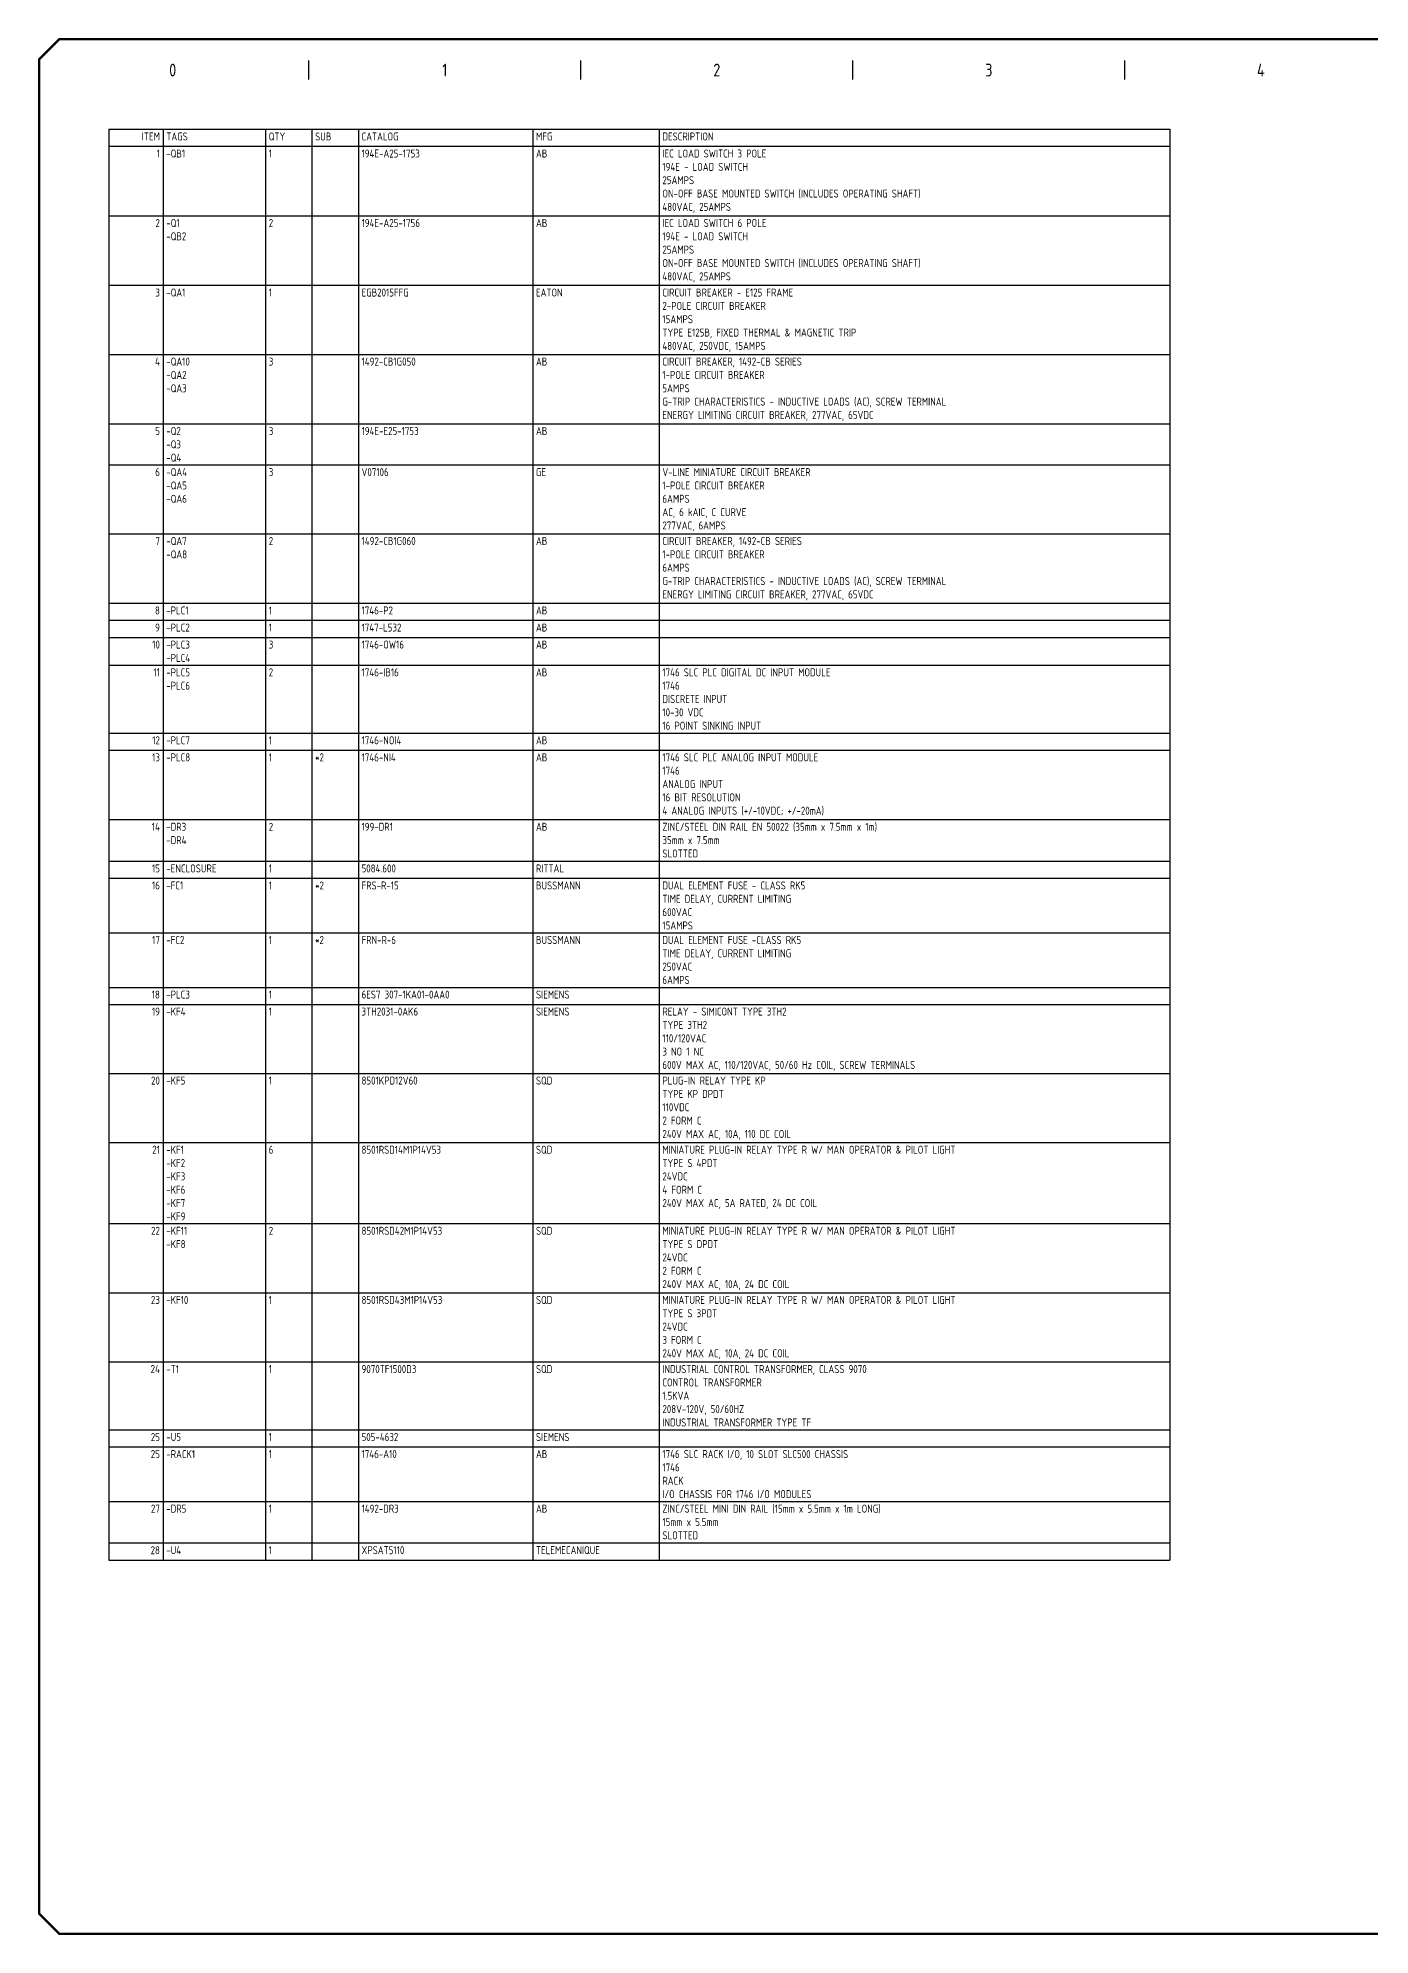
# Model space of a CAD drawing. Header units: inches. Extents: x 2 to 3359, y 2 to 2372.
# Drawn here: x 2 to 1666, y 2 to 2372 of the extents above; entities that cross this region are included whole.
import ezdxf
from ezdxf.enums import TextEntityAlignment as Align

# ---------------------------------------------------------------- set-up
doc = ezdxf.new("R2010")
doc.units = ezdxf.units.IN
doc.header["$LTSCALE"] = 10
doc.header["$MEASUREMENT"] = 0
for name, color, linetype in [('MISC', 7, 'Continuous'), ('SYMS', 7, 'Continuous'), ('TITLE', 7, 'Continuous')]:
    doc.layers.add(name, color=color, linetype=linetype)
doc.styles.add('ITALIC', font='ITALIC')
doc.styles.add('SIMPLEX', font='simplex')
doc.styles.add('WD_IEC', font='isocp2.shx', dxfattribs={"width": 0.9, "height": 4})

# ---------------------------------------------------------------- blocks, each defined once
blk = doc.blocks.new('acade_title')
at = {"layer": 'SYMS'}
for p, q in [((85, 580), (85, 586)), ((170, 580), (170, 586)), ((255, 580), (255, 586)), ((340, 580), (340, 586))]:
    blk.add_line(p, q, dxfattribs=at)
at = {"layer": 'TITLE', "const_width": 0.784}
blk.add_lwpolyline([(765.79, 7.07), (765.79, 586.36), (759.5, 592.64), (7.07, 592.64), (0.79, 586.36), (0.79, 7.07), (7.07, 0.79), (759.5, 0.79)], close=True, dxfattribs=at)
at = {"layer": 'SYMS', "style": 'WD_IEC', "width": 0.9}
for s, p in [('0', (42.5, 581)), ('1', (127.5, 581)), ('2', (212.5, 581)), ('3', (297.5, 581)), ('4', (382.5, 581))]:
    blk.add_text(s, height=4, dxfattribs=at).set_placement(p, align=Align.CENTER)
at = {"layer": 'TITLE', "color": 1, "style": 'ITALIC'}
for tag, height, p in [('TITLE#1', 3, (806.47, 85.58)), ('TITLE#2', 3, (806.47, 80.5)), ('TITLE#3', 3, (806.47, 75.41)), ('TITLE#4', 3, (806.47, 70.33)), ('DWG#', 4, (806.47, 20.76))]:
    blk.add_attdef(tag, text='', height=height, dxfattribs=at).set_placement(p, align=Align.CENTER)
at = {"layer": 'TITLE', "color": 1, "style": 'SIMPLEX'}
blk.add_attdef('CAD#', (772.63, 49.19), '', height=2.5, rotation=90, dxfattribs=at)
at = {"layer": 'TITLE', "color": 1}
for tag, p, height, style in [('ENGINEER', (783.37, 49.19), 2.5, 'ITALIC'), ('CHKDBY', (813.2, 49.2), 2.5, 'ITALIC'), ('JOB#', (789.06, 41.3), 2.5, 'SIMPLEX'), ('DRAWNBY', (814.95, 41.3), 2.5, 'ITALIC'), ('SCALE', (786.29, 33.76), 2.5, 'SIMPLEX'), ('DATE', (812.8, 33.76), 2.5, 'SIMPLEX'), ('SHTS', (815.9, 6.29), 4, 'ITALIC')]:
    blk.add_attdef(tag, p, '', height=height, dxfattribs=dict(at, style=style))
at = {"layer": 'TITLE', "color": 1, "style": 'ITALIC'}
blk.add_attdef('SH#', text='', height=4, dxfattribs=at).set_placement((799.54, 6.29), align=Align.RIGHT)
at = {"layer": 'TITLE', "color": 7, "flags": 9}
blk.add_attdef('WD_TB', (782.91, 0.79), '', height=3.14, dxfattribs=at)
blk = doc.blocks.new('*T33')
at = {"layer": 'MISC', "color": 0, "linetype": 'ByBlock', "lineweight": -2, "transparency": 16777216}
for p, q in [((0, 0), (1326, 0)), ((0, 0), (0, -1787.9)), ((68, 0), (68, -1787.9)), ((196, 0), (196, -1787.9)), ((254, 0), (254, -1787.9)), ((312, 0), (312, -1787.9)), ((530, 0), (530, -1787.9)), ((688, 0), (688, -1787.9)), ((1326, 0), (1326, -1787.9)), ((0, -21.3), (1326, -21.3)), ((0, -108.1), (1326, -108.1)), ((0, -195), (1326, -195)), ((0, -281.3), (1326, -281.3)), ((0, -368), (1326, -368)), ((0, -419.4), (1326, -419.4)), ((0, -505.5), (1326, -505.5)), ((0, -592.3), (1326, -592.3)), ((0, -613.6), (1326, -613.6)), ((0, -634.9), (1326, -634.9)), ((0, -669.6), (1326, -669.6)), ((0, -754.5), (1326, -754.5)), ((0, -775.8), (1326, -775.8)), ((0, -862.6), (1326, -862.6)), ((0, -914.6), (1326, -914.6)), ((0, -935.9), (1326, -935.9)), ((0, -1004), (1326, -1004)), ((0, -1072.2), (1326, -1072.2)), ((0, -1093.5), (1326, -1093.5)), ((0, -1179.7), (1326, -1179.7)), ((0, -1266.1), (1326, -1266.1)), ((0, -1367.4), (1326, -1367.4)), ((0, -1453.8), (1326, -1453.8)), ((0, -1540.2), (1326, -1540.2)), ((0, -1625.1), (1326, -1625.1)), ((0, -1646.4), (1326, -1646.4)), ((0, -1714.6), (1326, -1714.6)), ((0, -1766.5), (1326, -1766.5)), ((0, -1787.9), (1326, -1787.9))]:
    blk.add_line(p, q, dxfattribs=at)
at = {"layer": 'MISC', "transparency": 16777216, "char_height": 10, "style": 'WD_IEC'}
for s, insert, width, attachment_point in [('ITEM', (64, -4), 60, 3), ('TAGS', (72, -4), 120, 1), ('QTY', (200, -4), 50, 1), ('SUB', (258, -4), 50, 1), ('CATALOG', (316, -4), 210, 1), ('MFG', (534, -4), 150, 1), ('DESCRIPTION', (692, -4), 630, 1)]:
    blk.add_mtext(s, dxfattribs=dict(at, insert=insert, width=width, attachment_point=attachment_point))
at = {"layer": 'MISC', "color": 80, "transparency": 16777216, "char_height": 10, "style": 'WD_IEC'}
for s, insert, width, attachment_point in [('1\\P\\P\\P\\P', (64, -25.3), 60, 3), ('-QB1\\P\\P\\P\\P', (72, -25.3), 120, 1), ('1\\P\\P\\P\\P', (200, -25.3), 50, 1), ('\\P\\P\\P\\P', (258, -25.3), 50, 1), ('194E-A25-1753\\P\\P\\P\\P', (316, -25.3), 210, 1), ('AB\\P\\P\\P\\P', (534, -25.3), 150, 1), ('IEC LOAD SWITCH 3 POLE\\P194E - LOAD SWITCH\\P25AMPS\\PON-OFF BASE MOUNTED SWITCH (INCLUDES OPERATING SHAFT)\\P480VAC, 25AMPS', (692, -25.3), 630, 1), ('2\\P\\P\\P\\P', (64, -112.1), 60, 3), ('-Q1\\P-QB2\\P\\P\\P', (72, -112.1), 120, 1), ('2\\P\\P\\P\\P', (200, -112.1), 50, 1), ('\\P\\P\\P\\P', (258, -112.1), 50, 1), ('194E-A25-1756\\P\\P\\P\\P', (316, -112.1), 210, 1), ('AB\\P\\P\\P\\P', (534, -112.1), 150, 1), ('IEC LOAD SWITCH 6 POLE\\P194E - LOAD SWITCH\\P25AMPS\\PON-OFF BASE MOUNTED SWITCH (INCLUDES OPERATING SHAFT)\\P480VAC, 25AMPS', (692, -112.1), 630, 1), ('3\\P\\P\\P\\P', (64, -199), 60, 3), ('-QA1\\P\\P\\P\\P', (72, -199), 120, 1), ('1\\P\\P\\P\\P', (200, -199), 50, 1), ('\\P\\P\\P\\P', (258, -199), 50, 1), ('EGB2015FFG\\P\\P\\P\\P', (316, -199), 210, 1), ('EATON\\P\\P\\P\\P', (534, -199), 150, 1), ('CIRCUIT BREAKER - E125 FRAME\\P2-POLE CIRCUIT BREAKER\\P15AMPS\\PTYPE E125B, FIXED THERMAL & MAGNETIC TRIP\\P480VAC, 250VDC, 15AMPS', (692, -199), 630, 1), ('4\\P\\P\\P\\P', (64, -285.3), 60, 3), ('-QA10\\P-QA2\\P-QA3\\P\\P', (72, -285.3), 120, 1), ('3\\P\\P\\P\\P', (200, -285.3), 50, 1), ('\\P\\P\\P\\P', (258, -285.3), 50, 1), ('1492-CB1G050\\P\\P\\P\\P', (316, -285.3), 210, 1), ('AB\\P\\P\\P\\P', (534, -285.3), 150, 1), ('CIRCUIT BREAKER, 1492-CB SERIES\\P1-POLE CIRCUIT BREAKER\\P5AMPS\\PG-TRIP CHARACTERISTICS - INDUCTIVE LOADS (AC), SCREW TERMINAL\\PENERGY LIMITING CIRCUIT BREAKER, 277VAC, 65VDC', (692, -285.3), 630, 1), ('5\\P\\P', (64, -372), 60, 3), ('-Q2\\P-Q3\\P-Q4', (72, -372), 120, 1), ('3\\P\\P', (200, -372), 50, 1), ('\\P\\P', (258, -372), 50, 1), ('194E-E25-1753\\P\\P', (316, -372), 210, 1), ('AB\\P\\P', (534, -372), 150, 1), ('\\P\\P', (692, -372), 630, 1), ('6\\P\\P\\P\\P', (64, -423.4), 60, 3), ('-QA4\\P-QA5\\P-QA6\\P\\P', (72, -423.4), 120, 1), ('3\\P\\P\\P\\P', (200, -423.4), 50, 1), ('\\P\\P\\P\\P', (258, -423.4), 50, 1), ('V07106\\P\\P\\P\\P', (316, -423.4), 210, 1), ('GE\\P\\P\\P\\P', (534, -423.4), 150, 1), ('V-LINE MINIATURE CIRCUIT BREAKER\\P1-POLE CIRCUIT BREAKER\\P6AMPS\\PAC, 6 kAIC, C CURVE\\P277VAC, 6AMPS', (692, -423.4), 630, 1), ('7\\P\\P\\P\\P', (64, -509.5), 60, 3), ('-QA7\\P-QA8\\P\\P\\P', (72, -509.5), 120, 1), ('2\\P\\P\\P\\P', (200, -509.5), 50, 1), ('\\P\\P\\P\\P', (258, -509.5), 50, 1), ('1492-CB1G060\\P\\P\\P\\P', (316, -509.5), 210, 1), ('AB\\P\\P\\P\\P', (534, -509.5), 150, 1), ('CIRCUIT BREAKER, 1492-CB SERIES\\P1-POLE CIRCUIT BREAKER\\P6AMPS\\PG-TRIP CHARACTERISTICS - INDUCTIVE LOADS (AC), SCREW TERMINAL\\PENERGY LIMITING CIRCUIT BREAKER, 277VAC, 65VDC', (692, -509.5), 630, 1), ('8', (64, -596.3), 60, 3), ('-PLC1', (72, -596.3), 120, 1), ('1', (200, -596.3), 50, 1), ('1746-P2', (316, -596.3), 210, 1), ('AB', (534, -596.3), 150, 1), ('10\\P', (64, -638.9), 60, 3), ('9', (64, -617.6), 60, 3), ('-PLC2', (72, -617.6), 120, 1), ('-PLC3\\P-PLC4', (72, -638.9), 120, 1), ('1', (200, -617.6), 50, 1), ('3\\P', (200, -638.9), 50, 1), ('\\P', (258, -638.9), 50, 1), ('1747-L532', (316, -617.6), 210, 1), ('1746-OW16\\P', (316, -638.9), 210, 1), ('AB', (534, -617.6), 150, 1), ('AB\\P', (534, -638.9), 150, 1), ('\\P', (692, -638.9), 630, 1), ('11\\P\\P\\P\\P', (64, -673.6), 60, 3), ('-PLC5\\P-PLC6\\P\\P\\P', (72, -673.6), 120, 1), ('2\\P\\P\\P\\P', (200, -673.6), 50, 1), ('\\P\\P\\P\\P', (258, -673.6), 50, 1), ('1746-IB16\\P\\P\\P\\P', (316, -673.6), 210, 1), ('AB\\P\\P\\P\\P', (534, -673.6), 150, 1), ('1746 SLC PLC DIGITAL DC INPUT MODULE\\P1746\\PDISCRETE INPUT\\P10-30 VDC\\P16 POINT SINKING INPUT', (692, -673.6), 630, 1), ('12', (64, -758.5), 60, 3), ('-PLC7', (72, -758.5), 120, 1), ('1', (200, -758.5), 50, 1), ('1746-NOI4', (316, -758.5), 210, 1), ('AB', (534, -758.5), 150, 1), ('13\\P\\P\\P\\P', (64, -779.8), 60, 3), ('-PLC8\\P\\P\\P\\P', (72, -779.8), 120, 1), ('1\\P\\P\\P\\P', (200, -779.8), 50, 1), ('*2\\P\\P\\P\\P', (258, -779.8), 50, 1), ('1746-NI4\\P\\P\\P\\P', (316, -779.8), 210, 1), ('AB\\P\\P\\P\\P', (534, -779.8), 150, 1), ('1746 SLC PLC ANALOG INPUT MODULE\\P1746\\PANALOG INPUT\\P16 BIT RESOLUTION\\P4 ANALOG INPUTS (+/-10VDC; +/-20mA)', (692, -779.8), 630, 1), ('14\\P\\P', (64, -866.6), 60, 3), ('-DR3\\P-DR4\\P', (72, -866.6), 120, 1), ('2\\P\\P', (200, -866.6), 50, 1), ('\\P\\P', (258, -866.6), 50, 1), ('199-DR1\\P\\P', (316, -866.6), 210, 1), ('AB\\P\\P', (534, -866.6), 150, 1), ('ZINC/STEEL DIN RAIL EN 50022 (35mm x 7.5mm x 1m)\\P35mm x 7.5mm\\PSLOTTED', (692, -866.6), 630, 1), ('15', (64, -918.6), 60, 3), ('-ENCLOSURE', (72, -918.6), 120, 1), ('1', (200, -918.6), 50, 1), ('5084.600', (316, -918.6), 210, 1), ('RITTAL', (534, -918.6), 150, 1), ('16\\P\\P\\P', (64, -939.9), 60, 3), ('-FC1\\P\\P\\P', (72, -939.9), 120, 1), ('1\\P\\P\\P', (200, -939.9), 50, 1), ('*2\\P\\P\\P', (258, -939.9), 50, 1), ('FRS-R-15\\P\\P\\P', (316, -939.9), 210, 1), ('BUSSMANN\\P\\P\\P', (534, -939.9), 150, 1), ('DUAL ELEMENT FUSE - CLASS RK5\\PTIME DELAY, CURRENT LIMITING\\P600VAC\\P15AMPS', (692, -939.9), 630, 1), ('17\\P\\P\\P', (64, -1008), 60, 3), ('-FC2\\P\\P\\P', (72, -1008), 120, 1), ('1\\P\\P\\P', (200, -1008), 50, 1), ('*2\\P\\P\\P', (258, -1008), 50, 1), ('FRN-R-6\\P\\P\\P', (316, -1008), 210, 1), ('BUSSMANN\\P\\P\\P', (534, -1008), 150, 1), ('DUAL ELEMENT FUSE -CLASS RK5\\PTIME DELAY, CURRENT LIMITING\\P250VAC\\P6AMPS', (692, -1008), 630, 1), ('18', (64, -1076.2), 60, 3), ('-PLC3', (72, -1076.2), 120, 1), ('1', (200, -1076.2), 50, 1), ('6ES7 307-1KA01-0AA0', (316, -1076.2), 210, 1), ('SIEMENS', (534, -1076.2), 150, 1), ('19\\P\\P\\P\\P', (64, -1097.5), 60, 3), ('-KF4\\P\\P\\P\\P', (72, -1097.5), 120, 1), ('1\\P\\P\\P\\P', (200, -1097.5), 50, 1), ('\\P\\P\\P\\P', (258, -1097.5), 50, 1), ('3TH2031-0AK6\\P\\P\\P\\P', (316, -1097.5), 210, 1), ('SIEMENS\\P\\P\\P\\P', (534, -1097.5), 150, 1), ('RELAY - SIMICONT TYPE 3TH2\\PTYPE 3TH2\\P110/120VAC\\P3 NO 1 NC\\P600V MAX AC, 110/120VAC, 50/60 Hz COIL, SCREW TERMINALS', (692, -1097.5), 630, 1), ('20\\P\\P\\P\\P', (64, -1183.7), 60, 3), ('-KF5\\P\\P\\P\\P', (72, -1183.7), 120, 1), ('1\\P\\P\\P\\P', (200, -1183.7), 50, 1), ('\\P\\P\\P\\P', (258, -1183.7), 50, 1), ('8501KPD12V60\\P\\P\\P\\P', (316, -1183.7), 210, 1), ('SQD\\P\\P\\P\\P', (534, -1183.7), 150, 1), ('PLUG-IN RELAY TYPE KP\\PTYPE KP DPDT\\P110VDC\\P2 FORM C\\P240V MAX AC, 10A, 110 DC COIL', (692, -1183.7), 630, 1), ('21\\P\\P\\P\\P\\P', (64, -1270.1), 60, 3), ('-KF1\\P-KF2\\P-KF3\\P-KF6\\P-KF7\\P-KF9', (72, -1270.1), 120, 1), ('6\\P\\P\\P\\P\\P', (200, -1270.1), 50, 1), ('\\P\\P\\P\\P\\P', (258, -1270.1), 50, 1), ('8501RSD14M1P14V53\\P\\P\\P\\P\\P', (316, -1270.1), 210, 1), ('SQD\\P\\P\\P\\P\\P', (534, -1270.1), 150, 1), ('MINIATURE PLUG-IN RELAY TYPE R W/ MAN OPERATOR & PILOT LIGHT\\PTYPE S 4PDT\\P24VDC\\P4 FORM C\\P240V MAX AC, 5A RATED, 24 DC COIL\\P', (692, -1270.1), 630, 1), ('22\\P\\P\\P\\P', (64, -1371.4), 60, 3), ('-KF11\\P-KF8\\P\\P\\P', (72, -1371.4), 120, 1), ('2\\P\\P\\P\\P', (200, -1371.4), 50, 1), ('\\P\\P\\P\\P', (258, -1371.4), 50, 1), ('8501RSD42M1P14V53\\P\\P\\P\\P', (316, -1371.4), 210, 1), ('SQD\\P\\P\\P\\P', (534, -1371.4), 150, 1), ('MINIATURE PLUG-IN RELAY TYPE R W/ MAN OPERATOR & PILOT LIGHT\\PTYPE S DPDT\\P24VDC\\P2 FORM C\\P240V MAX AC, 10A, 24 DC COIL', (692, -1371.4), 630, 1), ('23\\P\\P\\P\\P', (64, -1457.8), 60, 3), ('-KF10\\P\\P\\P\\P', (72, -1457.8), 120, 1), ('1\\P\\P\\P\\P', (200, -1457.8), 50, 1), ('\\P\\P\\P\\P', (258, -1457.8), 50, 1), ('8501RSD43M1P14V53\\P\\P\\P\\P', (316, -1457.8), 210, 1), ('SQD\\P\\P\\P\\P', (534, -1457.8), 150, 1), ('MINIATURE PLUG-IN RELAY TYPE R W/ MAN OPERATOR & PILOT LIGHT\\PTYPE S 3PDT\\P24VDC\\P3 FORM C\\P240V MAX AC, 10A, 24 DC COIL', (692, -1457.8), 630, 1), ('24\\P\\P\\P\\P', (64, -1544.2), 60, 3), ('-T1\\P\\P\\P\\P', (72, -1544.2), 120, 1), ('1\\P\\P\\P\\P', (200, -1544.2), 50, 1), ('\\P\\P\\P\\P', (258, -1544.2), 50, 1), ('9070TF1500D3\\P\\P\\P\\P', (316, -1544.2), 210, 1), ('SQD\\P\\P\\P\\P', (534, -1544.2), 150, 1), ('INDUSTRIAL CONTROL TRANSFORMER, CLASS 9070\\PCONTROL TRANSFORMER\\P1.5KVA\\P208V-120V, 50/60HZ\\PINDUSTRIAL TRANSFORMER TYPE TF', (692, -1544.2), 630, 1), ('25', (64, -1629.1), 60, 3), ('-U5', (72, -1629.1), 120, 1), ('1', (200, -1629.1), 50, 1), ('505-4632', (316, -1629.1), 210, 1), ('SIEMENS', (534, -1629.1), 150, 1), ('25\\P\\P\\P', (64, -1650.4), 60, 3), ('-RACK1\\P\\P\\P', (72, -1650.4), 120, 1), ('1\\P\\P\\P', (200, -1650.4), 50, 1), ('\\P\\P\\P', (258, -1650.4), 50, 1), ('1746-A10\\P\\P\\P', (316, -1650.4), 210, 1), ('AB\\P\\P\\P', (534, -1650.4), 150, 1), ('1746 SLC RACK I/O, 10 SLOT SLC500 CHASSIS\\P1746\\PRACK\\PI/O CHASSIS FOR 1746 I/O MODULES', (692, -1650.4), 630, 1), ('27\\P\\P', (64, -1718.6), 60, 3), ('-DR5\\P\\P', (72, -1718.6), 120, 1), ('1\\P\\P', (200, -1718.6), 50, 1), ('\\P\\P', (258, -1718.6), 50, 1), ('1492-DR3\\P\\P', (316, -1718.6), 210, 1), ('AB\\P\\P', (534, -1718.6), 150, 1), ('ZINC/STEEL MINI DIN RAIL (15mm x 5.5mm x 1m LONG)\\P15mm x 5.5mm\\PSLOTTED', (692, -1718.6), 630, 1), ('28', (64, -1770.5), 60, 3), ('-U4', (72, -1770.5), 120, 1), ('1', (200, -1770.5), 50, 1), ('XPSAT5110', (316, -1770.5), 210, 1), ('TELEMECANIQUE', (534, -1770.5), 150, 1)]:
    blk.add_mtext(s, dxfattribs=dict(at, insert=insert, width=width, attachment_point=attachment_point))

msp = doc.modelspace()

# ---------------------------------------------------------------- block references
at = {"xscale": 4, "yscale": 4, "zscale": 4}
msp.add_blockref('acade_title', (0, 0), dxfattribs=at)
msp.add_blockref('*T33', (90, 2258))

doc.saveas('drawing.dxf')
